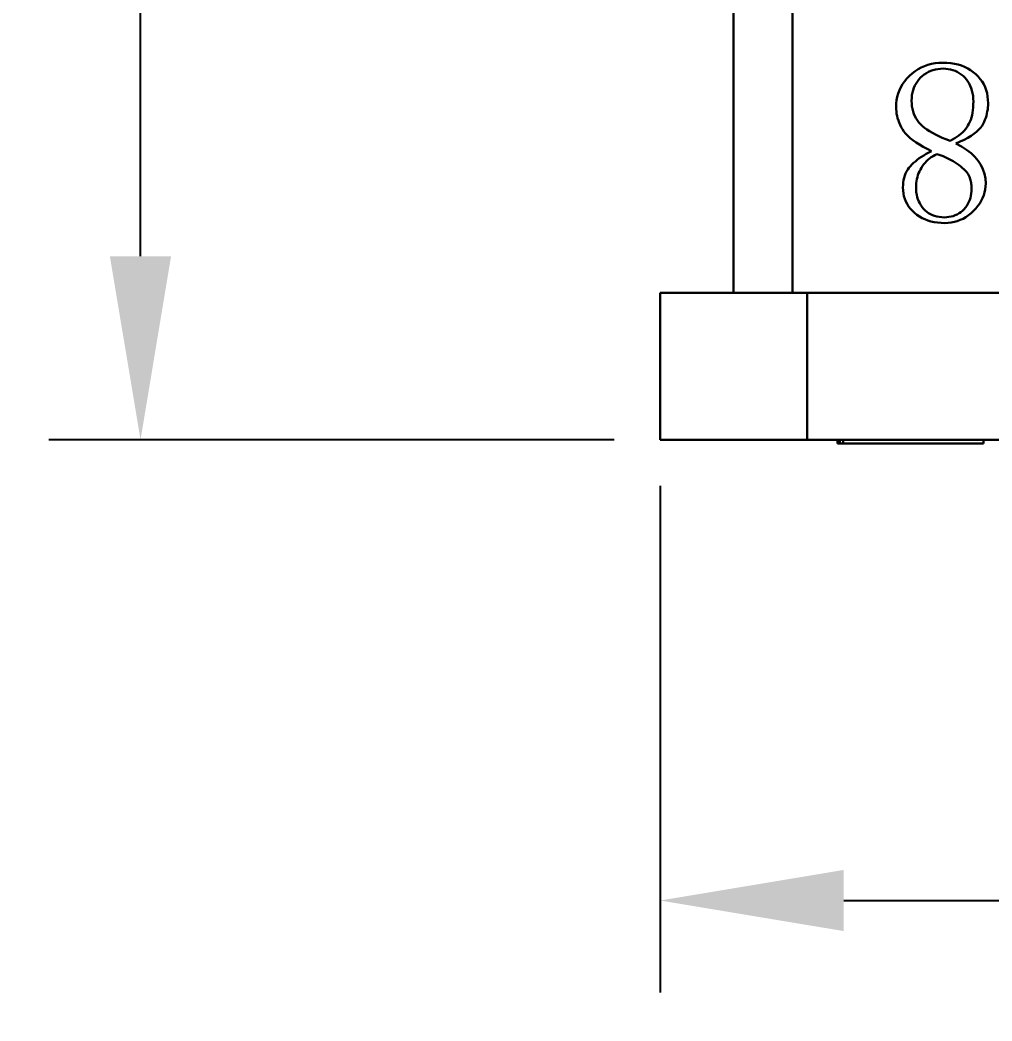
# Model space of a CAD drawing. Header units: millimetres. Extents: x -105 to 105, y -148 to 148.
# Drawn here: x -20.74 to -7.5, y 75.39 to 89.02 of the extents above; entities that cross this region are included whole.
import ezdxf

# ---------------------------------------------------------------- set-up
doc = ezdxf.new("R2010")
doc.units = ezdxf.units.MM
doc.header["$PDSIZE"] = -5
doc.linetypes.add('点画线', pattern=[18, 12, -2, 2, -2])
doc.layers.get('0').update_dxf_attribs({"lineweight": 18})
doc.styles.get("Standard").update_dxf_attribs({"font": 'txt.shx'})
doc.dimstyles.get("Standard").update_dxf_attribs({"dimtxt": 0.18, "dimasz": 0.18, "dimexe": 0.18, "dimexo": 0.0625, "dimgap": 0.09, "dimtad": 0, "dimtih": 1, "dimtoh": 1, "dimdec": 4, "dimzin": 0, "dimdsep": 46, "dimtxsty": 'Standard', "dimcen": 0.09, "dimdle": 0.36, "dimadec": 0, "dimazin": 0, "dimtfac": 1, "dimtdec": 4, "dimtofl": 0, "dimtmove": 0, "dimatfit": 3, "dimfxl": 1, "dimtolj": 1, "dimarcsym": 0})

# ---------------------------------------------------------------- blocks, each defined once
blk = doc.blocks.new('*D10')
at = {"color": 0, "lineweight": -2, "transparency": 16777216}
for p, q in [((-12.023, 82.681), (-12.023, 75.782)), ((6.977, 82.681), (6.977, 75.782)), ((-9.523, 77.032), (-4.815, 77.032)), ((4.477, 77.032), (-0.231, 77.032))]:
    blk.add_line(p, q, dxfattribs=at)
at = {"color": 0, "linetype": '点画线', "transparency": 16777216}
for points in [[(-9.523, 77.449), (-9.523, 76.616), (-12.023, 77.032)], [(4.477, 77.449), (4.477, 76.616), (6.977, 77.032)]]:
    blk.add_solid(points, dxfattribs=at)
at = {"layer": 'Defpoints', "color": 0, "linetype": '点画线', "transparency": 16777216}
for p in [(-12.023, 83.306), (6.977, 83.306), (6.977, 77.032)]:
    blk.add_point(p, dxfattribs=at)
at = {"color": 0, "linetype": '点画线', "transparency": 16777216, "insert": (-2.523, 77.032), "char_height": 2.5, "attachment_point": 5}
blk.add_mtext('\\A1;19', dxfattribs=at)
blk = doc.blocks.new('*D11')
at = {"color": 0, "lineweight": -2, "transparency": 16777216}
for p, q in [((-12.648, 113.132), (-20.349, 113.132)), ((-19.099, 110.632), (-19.099, 100.927)), ((-19.099, 85.806), (-19.099, 95.51)), ((-12.648, 83.306), (-20.349, 83.306))]:
    blk.add_line(p, q, dxfattribs=at)
at = {"color": 0, "linetype": '点画线', "transparency": 16777216}
for points in [[(-19.516, 110.632), (-18.683, 110.632), (-19.099, 113.132)], [(-19.516, 85.806), (-18.683, 85.806), (-19.099, 83.306)]]:
    blk.add_solid(points, dxfattribs=at)
at = {"layer": 'Defpoints', "color": 0, "linetype": '点画线', "transparency": 16777216}
for p in [(-19.099, 113.132), (-12.023, 113.132), (-12.023, 83.306)]:
    blk.add_point(p, dxfattribs=at)
at = {"color": 0, "linetype": '点画线', "transparency": 16777216, "insert": (-19.099, 98.219), "char_height": 2.5, "attachment_point": 5, "rotation": 90}
blk.add_mtext('\\A1;27', dxfattribs=at)

msp = doc.modelspace()

# ---------------------------------------------------------------- linework, layer by layer
at = {"color": 7, "lineweight": 30, "ltscale": 0.1925}
for p, q in [((-11.023, 85.306), (-11.023, 93.006)), ((-10.223, 85.306), (-10.223, 93.006))]:
    msp.add_line(p, q, dxfattribs=at)
at = {"color": 7, "lineweight": 30, "ltscale": 0.001225}
msp.add_line((-8.551, 88.327), (-8.51, 88.353), dxfattribs=at)
at = {"color": 7, "lineweight": 30, "ltscale": 0.001217}
msp.add_line((-8.51, 88.353), (-8.468, 88.377), dxfattribs=at)
at = {"color": 7, "lineweight": 30, "ltscale": 0.001218}
msp.add_line((-8.468, 88.377), (-8.423, 88.397), dxfattribs=at)
at = {"color": 7, "lineweight": 30, "ltscale": 0.001226}
msp.add_line((-8.423, 88.397), (-8.377, 88.413), dxfattribs=at)
at = {"color": 7, "lineweight": 30, "ltscale": 0.001242}
for p, q in [((-8.377, 88.413), (-8.329, 88.425)), ((-8.591, 88.296), (-8.551, 88.327))]:
    msp.add_line(p, q, dxfattribs=at)
at = {"color": 7, "lineweight": 30, "ltscale": 0.000829393}
msp.add_line((-8.308, 88.341), (-8.339, 88.33), dxfattribs=at)
at = {"color": 7, "lineweight": 30, "ltscale": 0.001266}
for p, q in [((-8.329, 88.425), (-8.279, 88.434)), ((-8.628, 88.262), (-8.591, 88.296))]:
    msp.add_line(p, q, dxfattribs=at)
at = {"color": 7, "lineweight": 30, "ltscale": 0.000841211}
msp.add_line((-8.275, 88.35), (-8.308, 88.341), dxfattribs=at)
at = {"color": 7, "lineweight": 30, "ltscale": 0.001298}
msp.add_line((-8.279, 88.434), (-8.227, 88.44), dxfattribs=at)
at = {"color": 7, "lineweight": 30, "ltscale": 0.000857906}
msp.add_line((-8.242, 88.356), (-8.275, 88.35), dxfattribs=at)
at = {"color": 7, "lineweight": 30, "ltscale": 0.000880267}
msp.add_line((-8.207, 88.36), (-8.242, 88.356), dxfattribs=at)
at = {"color": 7, "lineweight": 30, "ltscale": 0.001336}
msp.add_line((-8.227, 88.44), (-8.174, 88.441), dxfattribs=at)
at = {"color": 7, "lineweight": 30, "ltscale": 0.000906701}
msp.add_line((-8.17, 88.361), (-8.207, 88.36), dxfattribs=at)
at = {"color": 7, "lineweight": 30, "ltscale": 0.00138}
msp.add_line((-8.174, 88.441), (-8.119, 88.44), dxfattribs=at)
at = {"color": 7, "lineweight": 30, "ltscale": 0.000874105}
msp.add_line((-8.135, 88.36), (-8.17, 88.361), dxfattribs=at)
at = {"color": 7, "lineweight": 30, "ltscale": 0.000847836}
msp.add_line((-8.102, 88.356), (-8.135, 88.36), dxfattribs=at)
at = {"color": 7, "lineweight": 30, "ltscale": 0.001328}
msp.add_line((-8.119, 88.44), (-8.066, 88.435), dxfattribs=at)
at = {"color": 7, "lineweight": 30, "ltscale": 0.000827144}
msp.add_line((-8.069, 88.35), (-8.102, 88.356), dxfattribs=at)
at = {"color": 7, "lineweight": 30, "ltscale": 0.000811553}
msp.add_line((-8.038, 88.341), (-8.069, 88.35), dxfattribs=at)
at = {"color": 7, "lineweight": 30, "ltscale": 0.001281}
msp.add_line((-8.066, 88.435), (-8.015, 88.427), dxfattribs=at)
at = {"color": 7, "lineweight": 30, "ltscale": 0.000801385}
msp.add_line((-8.008, 88.33), (-8.038, 88.341), dxfattribs=at)
at = {"color": 7, "lineweight": 30, "ltscale": 0.001239}
msp.add_line((-8.015, 88.427), (-7.967, 88.416), dxfattribs=at)
at = {"color": 7, "lineweight": 30, "ltscale": 0.001204}
msp.add_line((-7.967, 88.416), (-7.921, 88.402), dxfattribs=at)
at = {"color": 7, "lineweight": 30, "ltscale": 0.001175}
msp.add_line((-7.921, 88.402), (-7.877, 88.385), dxfattribs=at)
at = {"color": 7, "lineweight": 30, "ltscale": 0.001155}
msp.add_line((-7.877, 88.385), (-7.835, 88.365), dxfattribs=at)
at = {"color": 7, "lineweight": 30, "ltscale": 0.001142}
msp.add_line((-7.835, 88.365), (-7.796, 88.342), dxfattribs=at)
at = {"color": 7, "lineweight": 30, "ltscale": 0.001137}
msp.add_line((-7.796, 88.342), (-7.759, 88.315), dxfattribs=at)
at = {"color": 7, "lineweight": 30, "ltscale": 0.001224}
msp.add_line((-8.694, 88.188), (-8.663, 88.225), dxfattribs=at)
at = {"color": 7, "lineweight": 30, "ltscale": 0.00126}
msp.add_line((-8.663, 88.225), (-8.628, 88.262), dxfattribs=at)
at = {"color": 7, "lineweight": 30, "ltscale": 0.00084274}
msp.add_line((-8.5, 88.213), (-8.521, 88.187), dxfattribs=at)
at = {"color": 7, "lineweight": 30, "ltscale": 0.000856419}
msp.add_line((-8.477, 88.239), (-8.5, 88.213), dxfattribs=at)
at = {"color": 7, "lineweight": 30, "ltscale": 0.000855159}
msp.add_line((-8.452, 88.262), (-8.477, 88.239), dxfattribs=at)
at = {"color": 7, "lineweight": 30, "ltscale": 0.00083896}
msp.add_line((-8.426, 88.283), (-8.452, 88.262), dxfattribs=at)
at = {"color": 7, "lineweight": 30, "ltscale": 0.000827838}
msp.add_line((-8.398, 88.301), (-8.426, 88.283), dxfattribs=at)
at = {"color": 7, "lineweight": 30, "ltscale": 0.000822975}
msp.add_line((-8.369, 88.317), (-8.398, 88.301), dxfattribs=at)
at = {"color": 7, "lineweight": 30, "ltscale": 0.000823028}
msp.add_line((-8.339, 88.33), (-8.369, 88.317), dxfattribs=at)
at = {"color": 7, "lineweight": 30, "ltscale": 0.00079683}
msp.add_line((-7.979, 88.317), (-8.008, 88.33), dxfattribs=at)
at = {"color": 7, "lineweight": 30, "ltscale": 0.000798381}
msp.add_line((-7.951, 88.301), (-7.979, 88.317), dxfattribs=at)
at = {"color": 7, "lineweight": 30, "ltscale": 0.000805431}
msp.add_line((-7.925, 88.283), (-7.951, 88.301), dxfattribs=at)
at = {"color": 7, "lineweight": 30, "ltscale": 0.000818465}
msp.add_line((-7.899, 88.262), (-7.925, 88.283), dxfattribs=at)
at = {"color": 7, "lineweight": 30, "ltscale": 0.000836453}
msp.add_line((-7.875, 88.239), (-7.899, 88.262), dxfattribs=at)
at = {"color": 7, "lineweight": 30, "ltscale": 0.000842869}
msp.add_line((-7.853, 88.213), (-7.875, 88.239), dxfattribs=at)
at = {"color": 7, "lineweight": 30, "ltscale": 0.000837913}
msp.add_line((-7.833, 88.186), (-7.853, 88.213), dxfattribs=at)
at = {"color": 7, "lineweight": 30, "ltscale": 0.00114}
msp.add_line((-7.759, 88.315), (-7.725, 88.285), dxfattribs=at)
at = {"color": 7, "lineweight": 30, "ltscale": 0.001129}
for p, q in [((-7.725, 88.285), (-7.693, 88.253)), ((-8.291, 86.271), (-8.335, 86.281))]:
    msp.add_line(p, q, dxfattribs=at)
at = {"color": 7, "lineweight": 30, "ltscale": 0.001102}
msp.add_line((-7.693, 88.253), (-7.664, 88.22), dxfattribs=at)
at = {"color": 7, "lineweight": 30, "ltscale": 0.001083}
msp.add_line((-7.664, 88.22), (-7.639, 88.185), dxfattribs=at)
at = {"color": 7, "lineweight": 30, "ltscale": 0.001152}
msp.add_line((-8.781, 88.023), (-8.765, 88.066), dxfattribs=at)
at = {"color": 7, "lineweight": 30, "ltscale": 0.001158}
msp.add_line((-8.765, 88.066), (-8.745, 88.108), dxfattribs=at)
at = {"color": 7, "lineweight": 30, "ltscale": 0.001173}
msp.add_line((-8.745, 88.108), (-8.721, 88.149), dxfattribs=at)
at = {"color": 7, "lineweight": 30, "ltscale": 0.001194}
msp.add_line((-8.721, 88.149), (-8.694, 88.188), dxfattribs=at)
at = {"color": 7, "lineweight": 30, "ltscale": 0.000862071}
msp.add_line((-8.58, 88.067), (-8.588, 88.034), dxfattribs=at)
at = {"color": 7, "lineweight": 30, "ltscale": 0.00084675}
msp.add_line((-8.569, 88.099), (-8.58, 88.067), dxfattribs=at)
at = {"color": 7, "lineweight": 30, "ltscale": 0.000836977}
msp.add_line((-8.555, 88.13), (-8.569, 88.099), dxfattribs=at)
at = {"color": 7, "lineweight": 30, "ltscale": 0.000832996}
msp.add_line((-8.539, 88.159), (-8.555, 88.13), dxfattribs=at)
at = {"color": 7, "lineweight": 30, "ltscale": 0.000835206}
msp.add_line((-8.521, 88.187), (-8.539, 88.159), dxfattribs=at)
at = {"color": 7, "lineweight": 30, "ltscale": 0.00083912}
msp.add_line((-7.816, 88.158), (-7.833, 88.186), dxfattribs=at)
at = {"color": 7, "lineweight": 30, "ltscale": 0.000846259}
msp.add_line((-7.8, 88.128), (-7.816, 88.158), dxfattribs=at)
at = {"color": 7, "lineweight": 30, "ltscale": 0.000859333}
msp.add_line((-7.787, 88.096), (-7.8, 88.128), dxfattribs=at)
at = {"color": 7, "lineweight": 30, "ltscale": 0.000878315}
msp.add_line((-7.777, 88.062), (-7.787, 88.096), dxfattribs=at)
at = {"color": 7, "lineweight": 30, "ltscale": 0.000902407}
msp.add_line((-7.769, 88.027), (-7.777, 88.062), dxfattribs=at)
at = {"color": 7, "lineweight": 30, "ltscale": 0.001072}
msp.add_line((-7.639, 88.185), (-7.617, 88.148), dxfattribs=at)
at = {"color": 7, "lineweight": 30, "ltscale": 0.001069}
msp.add_line((-7.617, 88.148), (-7.599, 88.109), dxfattribs=at)
at = {"color": 7, "lineweight": 30, "ltscale": 0.001074}
for p, q in [((-7.599, 88.109), (-7.584, 88.069)), ((-7.672, 86.526), (-7.697, 86.491)), ((-7.861, 86.34), (-7.898, 86.318))]:
    msp.add_line(p, q, dxfattribs=at)
at = {"color": 7, "lineweight": 30, "ltscale": 0.001087}
msp.add_line((-7.584, 88.069), (-7.572, 88.027), dxfattribs=at)
at = {"color": 7, "lineweight": 30, "ltscale": 0.001183}
msp.add_line((-8.809, 87.886), (-8.803, 87.933), dxfattribs=at)
at = {"color": 7, "lineweight": 30, "ltscale": 0.001164}
msp.add_line((-8.803, 87.933), (-8.794, 87.979), dxfattribs=at)
at = {"color": 7, "lineweight": 30, "ltscale": 0.001154}
msp.add_line((-8.794, 87.979), (-8.781, 88.023), dxfattribs=at)
at = {"color": 7, "lineweight": 30, "ltscale": 0.00093853}
msp.add_line((-8.598, 87.963), (-8.599, 87.925), dxfattribs=at)
at = {"color": 7, "lineweight": 30, "ltscale": 0.00098619}
msp.add_line((-8.599, 87.925), (-8.598, 87.886), dxfattribs=at)
at = {"color": 7, "lineweight": 30, "ltscale": 0.000908536}
msp.add_line((-8.595, 87.999), (-8.598, 87.963), dxfattribs=at)
at = {"color": 7, "lineweight": 30, "ltscale": 0.00088288}
msp.add_line((-8.588, 88.034), (-8.595, 87.999), dxfattribs=at)
at = {"color": 7, "lineweight": 30, "ltscale": 0.000931157}
msp.add_line((-7.763, 87.99), (-7.769, 88.027), dxfattribs=at)
at = {"color": 7, "lineweight": 30, "ltscale": 0.000964937}
msp.add_line((-7.759, 87.952), (-7.763, 87.99), dxfattribs=at)
at = {"color": 7, "lineweight": 30, "ltscale": 0.001002}
for p, q in [((-7.758, 87.912), (-7.759, 87.952)), ((-7.759, 87.872), (-7.758, 87.912))]:
    msp.add_line(p, q, dxfattribs=at)
at = {"color": 7, "lineweight": 30, "ltscale": 0.001107}
msp.add_line((-7.572, 88.027), (-7.564, 87.984), dxfattribs=at)
at = {"color": 7, "lineweight": 30, "ltscale": 0.001135}
msp.add_line((-7.564, 87.984), (-7.559, 87.938), dxfattribs=at)
at = {"color": 7, "lineweight": 30, "ltscale": 0.00117}
msp.add_line((-7.559, 87.938), (-7.557, 87.892), dxfattribs=at)
at = {"color": 7, "lineweight": 30, "ltscale": 0.001208}
msp.add_line((-8.811, 87.838), (-8.809, 87.886), dxfattribs=at)
at = {"color": 7, "lineweight": 30, "ltscale": 0.00075467}
msp.add_line((-8.81, 87.808), (-8.811, 87.838), dxfattribs=at)
at = {"color": 7, "lineweight": 30, "ltscale": 0.000756998}
msp.add_line((-8.807, 87.778), (-8.81, 87.808), dxfattribs=at)
at = {"color": 7, "lineweight": 30, "ltscale": 0.000949724}
msp.add_line((-8.598, 87.886), (-8.595, 87.848), dxfattribs=at)
at = {"color": 7, "lineweight": 30, "ltscale": 0.000917842}
msp.add_line((-8.595, 87.848), (-8.588, 87.812), dxfattribs=at)
at = {"color": 7, "lineweight": 30, "ltscale": 0.000891109}
msp.add_line((-8.588, 87.812), (-8.58, 87.777), dxfattribs=at)
at = {"color": 7, "lineweight": 30, "ltscale": 0.000888341}
msp.add_line((-7.77, 87.761), (-7.765, 87.796), dxfattribs=at)
at = {"color": 7, "lineweight": 30, "ltscale": 0.000924307}
msp.add_line((-7.765, 87.796), (-7.761, 87.833), dxfattribs=at)
at = {"color": 7, "lineweight": 30, "ltscale": 0.000962322}
msp.add_line((-7.761, 87.833), (-7.759, 87.872), dxfattribs=at)
at = {"color": 7, "lineweight": 30, "ltscale": 0.000721642}
msp.add_line((-7.563, 87.806), (-7.568, 87.777), dxfattribs=at)
at = {"color": 7, "lineweight": 30, "ltscale": 0.000719405}
msp.add_line((-7.56, 87.834), (-7.563, 87.806), dxfattribs=at)
at = {"color": 7, "lineweight": 30, "ltscale": 0.000718725}
msp.add_line((-7.558, 87.863), (-7.56, 87.834), dxfattribs=at)
at = {"color": 7, "lineweight": 30, "ltscale": 0.000719643}
msp.add_line((-7.557, 87.892), (-7.558, 87.863), dxfattribs=at)
at = {"color": 7, "lineweight": 30, "ltscale": 0.000761962}
msp.add_line((-8.803, 87.747), (-8.807, 87.778), dxfattribs=at)
at = {"color": 7, "lineweight": 30, "ltscale": 0.000769634}
msp.add_line((-8.797, 87.717), (-8.803, 87.747), dxfattribs=at)
at = {"color": 7, "lineweight": 30, "ltscale": 0.000779286}
msp.add_line((-8.789, 87.687), (-8.797, 87.717), dxfattribs=at)
at = {"color": 7, "lineweight": 30, "ltscale": 0.000791482}
msp.add_line((-8.779, 87.657), (-8.789, 87.687), dxfattribs=at)
at = {"color": 7, "lineweight": 30, "ltscale": 0.000805533}
msp.add_line((-8.768, 87.627), (-8.779, 87.657), dxfattribs=at)
at = {"color": 7, "lineweight": 30, "ltscale": 0.000869149}
msp.add_line((-8.58, 87.777), (-8.569, 87.744), dxfattribs=at)
at = {"color": 7, "lineweight": 30, "ltscale": 0.000853774}
msp.add_line((-8.569, 87.744), (-8.555, 87.713), dxfattribs=at)
at = {"color": 7, "lineweight": 30, "ltscale": 0.000843576}
msp.add_line((-8.555, 87.713), (-8.539, 87.683), dxfattribs=at)
at = {"color": 7, "lineweight": 30, "ltscale": 0.000840262}
msp.add_line((-8.539, 87.683), (-8.521, 87.655), dxfattribs=at)
at = {"color": 7, "lineweight": 30, "ltscale": 0.000843125}
msp.add_line((-8.521, 87.655), (-8.5, 87.628), dxfattribs=at)
at = {"color": 7, "lineweight": 30, "ltscale": 0.000766221}
msp.add_line((-7.805, 87.637), (-7.794, 87.666), dxfattribs=at)
at = {"color": 7, "lineweight": 30, "ltscale": 0.000792573}
msp.add_line((-7.794, 87.666), (-7.785, 87.696), dxfattribs=at)
at = {"color": 7, "lineweight": 30, "ltscale": 0.000822141}
msp.add_line((-7.785, 87.696), (-7.776, 87.728), dxfattribs=at)
at = {"color": 7, "lineweight": 30, "ltscale": 0.00085361}
msp.add_line((-7.776, 87.728), (-7.77, 87.761), dxfattribs=at)
at = {"color": 7, "lineweight": 30, "ltscale": 0.000755069}
msp.add_line((-7.6, 87.664), (-7.611, 87.636), dxfattribs=at)
at = {"color": 7, "lineweight": 30, "ltscale": 0.000745564}
msp.add_line((-7.59, 87.692), (-7.6, 87.664), dxfattribs=at)
at = {"color": 7, "lineweight": 30, "ltscale": 0.000737532}
msp.add_line((-7.581, 87.72), (-7.59, 87.692), dxfattribs=at)
at = {"color": 7, "lineweight": 30, "ltscale": 0.000730297}
msp.add_line((-7.574, 87.749), (-7.581, 87.72), dxfattribs=at)
at = {"color": 7, "lineweight": 30, "ltscale": 0.00072517}
msp.add_line((-7.568, 87.777), (-7.574, 87.749), dxfattribs=at)
at = {"color": 7, "lineweight": 30, "ltscale": 0.00082205}
msp.add_line((-8.755, 87.597), (-8.768, 87.627), dxfattribs=at)
at = {"color": 7, "lineweight": 30, "ltscale": 0.00084039}
msp.add_line((-8.74, 87.566), (-8.755, 87.597), dxfattribs=at)
at = {"color": 7, "lineweight": 30, "ltscale": 0.000860276}
msp.add_line((-8.723, 87.536), (-8.74, 87.566), dxfattribs=at)
at = {"color": 7, "lineweight": 30, "ltscale": 0.000899249}
msp.add_line((-8.704, 87.506), (-8.723, 87.536), dxfattribs=at)
at = {"color": 7, "lineweight": 30, "ltscale": 0.000852364}
msp.add_line((-8.5, 87.628), (-8.477, 87.603), dxfattribs=at)
at = {"color": 7, "lineweight": 30, "ltscale": 0.000884687}
msp.add_line((-8.477, 87.603), (-8.451, 87.579), dxfattribs=at)
at = {"color": 7, "lineweight": 30, "ltscale": 0.000938098}
msp.add_line((-8.451, 87.579), (-8.422, 87.556), dxfattribs=at)
at = {"color": 7, "lineweight": 30, "ltscale": 0.000995114}
msp.add_line((-8.422, 87.556), (-8.39, 87.532), dxfattribs=at)
at = {"color": 7, "lineweight": 30, "ltscale": 0.001055}
msp.add_line((-8.39, 87.532), (-8.354, 87.509), dxfattribs=at)
at = {"color": 7, "lineweight": 30, "ltscale": 0.000765936}
msp.add_line((-7.906, 87.493), (-7.885, 87.515), dxfattribs=at)
at = {"color": 7, "lineweight": 30, "ltscale": 0.000746819}
msp.add_line((-7.885, 87.515), (-7.865, 87.537), dxfattribs=at)
at = {"color": 7, "lineweight": 30, "ltscale": 0.000731478}
msp.add_line((-7.865, 87.537), (-7.848, 87.561), dxfattribs=at)
at = {"color": 7, "lineweight": 30, "ltscale": 0.000718899}
msp.add_line((-7.848, 87.561), (-7.832, 87.585), dxfattribs=at)
at = {"color": 7, "lineweight": 30, "ltscale": 0.000722877}
msp.add_line((-7.832, 87.585), (-7.818, 87.61), dxfattribs=at)
at = {"color": 7, "lineweight": 30, "ltscale": 0.000742651}
msp.add_line((-7.818, 87.61), (-7.805, 87.637), dxfattribs=at)
at = {"color": 7, "lineweight": 30, "ltscale": 0.00101}
msp.add_line((-7.686, 87.526), (-7.716, 87.499), dxfattribs=at)
at = {"color": 7, "lineweight": 30, "ltscale": 0.000929606}
msp.add_line((-7.66, 87.553), (-7.686, 87.526), dxfattribs=at)
at = {"color": 7, "lineweight": 30, "ltscale": 0.000857659}
msp.add_line((-7.64, 87.581), (-7.66, 87.553), dxfattribs=at)
at = {"color": 7, "lineweight": 30, "ltscale": 0.000797101}
msp.add_line((-7.624, 87.608), (-7.64, 87.581), dxfattribs=at)
at = {"color": 7, "lineweight": 30, "ltscale": 0.000766285}
msp.add_line((-7.611, 87.636), (-7.624, 87.608), dxfattribs=at)
at = {"color": 7, "lineweight": 30, "ltscale": 0.00096289}
msp.add_line((-8.68, 87.476), (-8.704, 87.506), dxfattribs=at)
at = {"color": 7, "lineweight": 30, "ltscale": 0.001035}
msp.add_line((-8.651, 87.446), (-8.68, 87.476), dxfattribs=at)
at = {"color": 7, "lineweight": 30, "ltscale": 0.001113}
msp.add_line((-8.618, 87.416), (-8.651, 87.446), dxfattribs=at)
at = {"color": 7, "lineweight": 30, "ltscale": 0.001195}
msp.add_line((-8.581, 87.386), (-8.618, 87.416), dxfattribs=at)
at = {"color": 7, "lineweight": 30, "ltscale": 0.001283}
msp.add_line((-8.539, 87.356), (-8.581, 87.386), dxfattribs=at)
at = {"color": 7, "lineweight": 30, "ltscale": 0.001116}
msp.add_line((-8.354, 87.509), (-8.316, 87.487), dxfattribs=at)
at = {"color": 7, "lineweight": 30, "ltscale": 0.00118}
msp.add_line((-8.316, 87.487), (-8.274, 87.465), dxfattribs=at)
at = {"color": 7, "lineweight": 30, "ltscale": 0.001246}
msp.add_line((-8.274, 87.465), (-8.229, 87.443), dxfattribs=at)
at = {"color": 7, "lineweight": 30, "ltscale": 0.001313}
msp.add_line((-8.229, 87.443), (-8.182, 87.421), dxfattribs=at)
at = {"color": 7, "lineweight": 30, "ltscale": 0.001381}
msp.add_line((-8.182, 87.421), (-8.131, 87.4), dxfattribs=at)
at = {"color": 7, "lineweight": 30, "ltscale": 0.00145}
msp.add_line((-8.131, 87.4), (-8.076, 87.379), dxfattribs=at)
at = {"color": 7, "lineweight": 30, "ltscale": 0.00093436}
msp.add_line((-8.076, 87.379), (-8.043, 87.396), dxfattribs=at)
at = {"color": 7, "lineweight": 30, "ltscale": 0.000901266}
msp.add_line((-8.043, 87.396), (-8.012, 87.414), dxfattribs=at)
at = {"color": 7, "lineweight": 30, "ltscale": 0.00086934}
msp.add_line((-8.012, 87.414), (-7.983, 87.432), dxfattribs=at)
at = {"color": 7, "lineweight": 30, "ltscale": 0.000840007}
msp.add_line((-7.983, 87.432), (-7.955, 87.452), dxfattribs=at)
at = {"color": 7, "lineweight": 30, "ltscale": 0.000812704}
msp.add_line((-7.955, 87.452), (-7.93, 87.472), dxfattribs=at)
at = {"color": 7, "lineweight": 30, "ltscale": 0.001494}
msp.add_line((-7.884, 87.393), (-7.937, 87.367), dxfattribs=at)
at = {"color": 7, "lineweight": 30, "ltscale": 0.000787931}
msp.add_line((-7.93, 87.472), (-7.906, 87.493), dxfattribs=at)
at = {"color": 7, "lineweight": 30, "ltscale": 0.00139}
msp.add_line((-7.834, 87.419), (-7.884, 87.393), dxfattribs=at)
at = {"color": 7, "lineweight": 30, "ltscale": 0.001289}
msp.add_line((-7.79, 87.446), (-7.834, 87.419), dxfattribs=at)
at = {"color": 7, "lineweight": 30, "ltscale": 0.001191}
msp.add_line((-7.75, 87.472), (-7.79, 87.446), dxfattribs=at)
at = {"color": 7, "lineweight": 30, "ltscale": 0.001098}
msp.add_line((-7.716, 87.499), (-7.75, 87.472), dxfattribs=at)
at = {"color": 7, "lineweight": 30, "ltscale": 0.001374}
msp.add_line((-8.493, 87.327), (-8.539, 87.356), dxfattribs=at)
at = {"color": 7, "lineweight": 30, "ltscale": 0.001467}
msp.add_line((-8.442, 87.297), (-8.493, 87.327), dxfattribs=at)
at = {"color": 7, "lineweight": 30, "ltscale": 0.001563}
msp.add_line((-8.387, 87.267), (-8.442, 87.297), dxfattribs=at)
at = {"color": 7, "lineweight": 30, "ltscale": 0.00166}
msp.add_line((-8.328, 87.238), (-8.387, 87.267), dxfattribs=at)
at = {"color": 7, "lineweight": 30, "ltscale": 0.001599}
msp.add_line((-7.937, 87.367), (-7.996, 87.342), dxfattribs=at)
at = {"color": 7, "lineweight": 30, "ltscale": 0.00219}
msp.add_line((-7.996, 87.342), (-7.919, 87.3), dxfattribs=at)
at = {"color": 7, "lineweight": 30, "ltscale": 0.002052}
msp.add_line((-7.919, 87.3), (-7.85, 87.256), dxfattribs=at)
at = {"color": 7, "lineweight": 30, "ltscale": 0.001929}
msp.add_line((-7.85, 87.256), (-7.789, 87.208), dxfattribs=at)
at = {"color": 7, "lineweight": 30, "ltscale": 0.000838943}
msp.add_line((-8.548, 87.098), (-8.522, 87.119), dxfattribs=at)
at = {"color": 7, "lineweight": 30, "ltscale": 0.000868596}
msp.add_line((-8.522, 87.119), (-8.494, 87.14), dxfattribs=at)
at = {"color": 7, "lineweight": 30, "ltscale": 0.000898939}
msp.add_line((-8.494, 87.14), (-8.464, 87.16), dxfattribs=at)
at = {"color": 7, "lineweight": 30, "ltscale": 0.000930971}
msp.add_line((-8.464, 87.16), (-8.433, 87.18), dxfattribs=at)
at = {"color": 7, "lineweight": 30, "ltscale": 0.000963517}
msp.add_line((-8.433, 87.18), (-8.4, 87.2), dxfattribs=at)
at = {"color": 7, "lineweight": 30, "ltscale": 0.000997452}
msp.add_line((-8.4, 87.2), (-8.365, 87.219), dxfattribs=at)
at = {"color": 7, "lineweight": 30, "ltscale": 0.000701829}
msp.add_line((-8.376, 87.119), (-8.396, 87.1), dxfattribs=at)
at = {"color": 7, "lineweight": 30, "ltscale": 0.000706163}
msp.add_line((-8.354, 87.137), (-8.376, 87.119), dxfattribs=at)
at = {"color": 7, "lineweight": 30, "ltscale": 0.001032}
msp.add_line((-8.365, 87.219), (-8.328, 87.238), dxfattribs=at)
at = {"color": 7, "lineweight": 30, "ltscale": 0.0007134}
msp.add_line((-8.331, 87.154), (-8.354, 87.137), dxfattribs=at)
at = {"color": 7, "lineweight": 30, "ltscale": 0.000722861}
msp.add_line((-8.307, 87.17), (-8.331, 87.154), dxfattribs=at)
at = {"color": 7, "lineweight": 30, "ltscale": 0.000735075}
msp.add_line((-8.281, 87.184), (-8.307, 87.17), dxfattribs=at)
at = {"color": 7, "lineweight": 30, "ltscale": 0.000749357}
msp.add_line((-8.254, 87.198), (-8.281, 87.184), dxfattribs=at)
at = {"color": 7, "lineweight": 30, "ltscale": 0.0007347}
msp.add_line((-8.226, 87.189), (-8.254, 87.198), dxfattribs=at)
at = {"color": 7, "lineweight": 30, "ltscale": 0.000740656}
msp.add_line((-8.198, 87.179), (-8.226, 87.189), dxfattribs=at)
at = {"color": 7, "lineweight": 30, "ltscale": 0.000747471}
msp.add_line((-8.17, 87.169), (-8.198, 87.179), dxfattribs=at)
at = {"color": 7, "lineweight": 30, "ltscale": 0.000755179}
msp.add_line((-8.142, 87.157), (-8.17, 87.169), dxfattribs=at)
at = {"color": 7, "lineweight": 30, "ltscale": 0.000763657}
msp.add_line((-8.115, 87.144), (-8.142, 87.157), dxfattribs=at)
at = {"color": 7, "lineweight": 30, "ltscale": 0.000773159}
msp.add_line((-8.087, 87.13), (-8.115, 87.144), dxfattribs=at)
at = {"color": 7, "lineweight": 30, "ltscale": 0.000783644}
msp.add_line((-8.06, 87.115), (-8.087, 87.13), dxfattribs=at)
at = {"color": 7, "lineweight": 30, "ltscale": 0.000794318}
msp.add_line((-8.032, 87.099), (-8.06, 87.115), dxfattribs=at)
at = {"color": 7, "lineweight": 30, "ltscale": 0.001822}
msp.add_line((-7.789, 87.208), (-7.736, 87.158), dxfattribs=at)
at = {"color": 7, "lineweight": 30, "ltscale": 0.001736}
msp.add_line((-7.736, 87.158), (-7.692, 87.105), dxfattribs=at)
at = {"color": 7, "lineweight": 30, "ltscale": 0.000743643}
msp.add_line((-8.667, 86.961), (-8.652, 86.986), dxfattribs=at)
at = {"color": 7, "lineweight": 30, "ltscale": 0.000741659}
msp.add_line((-8.652, 86.986), (-8.635, 87.011), dxfattribs=at)
at = {"color": 7, "lineweight": 30, "ltscale": 0.000744161}
msp.add_line((-8.635, 87.011), (-8.616, 87.033), dxfattribs=at)
at = {"color": 7, "lineweight": 30, "ltscale": 0.000759376}
msp.add_line((-8.616, 87.033), (-8.595, 87.055), dxfattribs=at)
at = {"color": 7, "lineweight": 30, "ltscale": 0.000784105}
msp.add_line((-8.595, 87.055), (-8.572, 87.077), dxfattribs=at)
at = {"color": 7, "lineweight": 30, "ltscale": 0.000810912}
msp.add_line((-8.572, 87.077), (-8.548, 87.098), dxfattribs=at)
at = {"color": 7, "lineweight": 30, "ltscale": 0.000701928}
msp.add_line((-8.479, 86.987), (-8.492, 86.962), dxfattribs=at)
at = {"color": 7, "lineweight": 30, "ltscale": 0.00070983}
msp.add_line((-8.465, 87.012), (-8.479, 86.987), dxfattribs=at)
at = {"color": 7, "lineweight": 30, "ltscale": 0.00071038}
msp.add_line((-8.45, 87.036), (-8.465, 87.012), dxfattribs=at)
at = {"color": 7, "lineweight": 30, "ltscale": 0.000703966}
msp.add_line((-8.433, 87.058), (-8.45, 87.036), dxfattribs=at)
at = {"color": 7, "lineweight": 30, "ltscale": 0.000700861}
msp.add_line((-8.415, 87.08), (-8.433, 87.058), dxfattribs=at)
at = {"color": 7, "lineweight": 30, "ltscale": 0.000699597}
msp.add_line((-8.396, 87.1), (-8.415, 87.08), dxfattribs=at)
at = {"color": 7, "lineweight": 30, "ltscale": 0.00080623}
msp.add_line((-8.005, 87.082), (-8.032, 87.099), dxfattribs=at)
at = {"color": 7, "lineweight": 30, "ltscale": 0.000818794}
msp.add_line((-7.978, 87.064), (-8.005, 87.082), dxfattribs=at)
at = {"color": 7, "lineweight": 30, "ltscale": 0.000801757}
msp.add_line((-7.952, 87.045), (-7.978, 87.064), dxfattribs=at)
at = {"color": 7, "lineweight": 30, "ltscale": 0.000755233}
msp.add_line((-7.928, 87.027), (-7.952, 87.045), dxfattribs=at)
at = {"color": 7, "lineweight": 30, "ltscale": 0.000709852}
msp.add_line((-7.906, 87.008), (-7.928, 87.027), dxfattribs=at)
at = {"color": 7, "lineweight": 30, "ltscale": 0.00066538}
msp.add_line((-7.886, 86.991), (-7.906, 87.008), dxfattribs=at)
at = {"color": 7, "lineweight": 30, "ltscale": 0.000622696}
msp.add_line((-7.868, 86.973), (-7.886, 86.991), dxfattribs=at)
at = {"color": 7, "lineweight": 30, "ltscale": 0.000581039}
msp.add_line((-7.853, 86.956), (-7.868, 86.973), dxfattribs=at)
at = {"color": 7, "lineweight": 30, "ltscale": 0.001673}
msp.add_line((-7.692, 87.105), (-7.655, 87.049), dxfattribs=at)
at = {"color": 7, "lineweight": 30, "ltscale": 0.001636}
msp.add_line((-7.655, 87.049), (-7.627, 86.99), dxfattribs=at)
at = {"color": 7, "lineweight": 30, "ltscale": 0.001627}
msp.add_line((-7.627, 86.99), (-7.607, 86.928), dxfattribs=at)
at = {"color": 7, "lineweight": 30, "ltscale": 0.000826531}
msp.add_line((-8.713, 86.811), (-8.708, 86.844), dxfattribs=at)
at = {"color": 7, "lineweight": 30, "ltscale": 0.000801584}
msp.add_line((-8.708, 86.844), (-8.701, 86.875), dxfattribs=at)
at = {"color": 7, "lineweight": 30, "ltscale": 0.000780294}
msp.add_line((-8.701, 86.875), (-8.692, 86.905), dxfattribs=at)
at = {"color": 7, "lineweight": 30, "ltscale": 0.000763237}
msp.add_line((-8.692, 86.905), (-8.681, 86.934), dxfattribs=at)
at = {"color": 7, "lineweight": 30, "ltscale": 0.000751212}
msp.add_line((-8.681, 86.934), (-8.667, 86.961), dxfattribs=at)
at = {"color": 7, "lineweight": 30, "ltscale": 0.000694558}
msp.add_line((-8.527, 86.857), (-8.532, 86.83), dxfattribs=at)
at = {"color": 7, "lineweight": 30, "ltscale": 0.000691914}
msp.add_line((-8.521, 86.884), (-8.527, 86.857), dxfattribs=at)
at = {"color": 7, "lineweight": 30, "ltscale": 0.000691171}
msp.add_line((-8.513, 86.91), (-8.521, 86.884), dxfattribs=at)
at = {"color": 7, "lineweight": 30, "ltscale": 0.00069283}
msp.add_line((-8.503, 86.936), (-8.513, 86.91), dxfattribs=at)
at = {"color": 7, "lineweight": 30, "ltscale": 0.000696172}
msp.add_line((-8.492, 86.962), (-8.503, 86.936), dxfattribs=at)
at = {"color": 7, "lineweight": 30, "ltscale": 0.000542301}
msp.add_line((-7.839, 86.939), (-7.853, 86.956), dxfattribs=at)
at = {"color": 7, "lineweight": 30, "ltscale": 0.000505577}
msp.add_line((-7.828, 86.922), (-7.839, 86.939), dxfattribs=at)
at = {"color": 7, "lineweight": 30, "ltscale": 0.000471927}
msp.add_line((-7.819, 86.906), (-7.828, 86.922), dxfattribs=at)
at = {"color": 7, "lineweight": 30, "ltscale": 0.000442777}
msp.add_line((-7.812, 86.889), (-7.819, 86.906), dxfattribs=at)
at = {"color": 7, "lineweight": 30, "ltscale": 0.000427965}
msp.add_line((-7.806, 86.873), (-7.812, 86.889), dxfattribs=at)
at = {"color": 7, "lineweight": 30, "ltscale": 0.00042455}
msp.add_line((-7.801, 86.857), (-7.806, 86.873), dxfattribs=at)
at = {"color": 7, "lineweight": 30, "ltscale": 0.000421716}
msp.add_line((-7.796, 86.841), (-7.801, 86.857), dxfattribs=at)
at = {"color": 7, "lineweight": 30, "ltscale": 0.000419781}
msp.add_line((-7.792, 86.824), (-7.796, 86.841), dxfattribs=at)
at = {"color": 7, "lineweight": 30, "ltscale": 0.001647}
msp.add_line((-7.607, 86.928), (-7.594, 86.863), dxfattribs=at)
at = {"color": 7, "lineweight": 30, "ltscale": 0.001694}
msp.add_line((-7.594, 86.863), (-7.59, 86.795), dxfattribs=at)
at = {"color": 7, "lineweight": 30, "ltscale": 0.000887656}
msp.add_line((-8.717, 86.742), (-8.716, 86.777), dxfattribs=at)
at = {"color": 7, "lineweight": 30, "ltscale": 0.001023}
msp.add_line((-8.715, 86.701), (-8.717, 86.742), dxfattribs=at)
at = {"color": 7, "lineweight": 30, "ltscale": 0.000855717}
msp.add_line((-8.716, 86.777), (-8.713, 86.811), dxfattribs=at)
at = {"color": 7, "lineweight": 30, "ltscale": 0.000993331}
msp.add_line((-8.71, 86.661), (-8.715, 86.701), dxfattribs=at)
at = {"color": 7, "lineweight": 30, "ltscale": 0.00071549}
msp.add_line((-8.538, 86.774), (-8.539, 86.745), dxfattribs=at)
at = {"color": 7, "lineweight": 30, "ltscale": 0.000873368}
msp.add_line((-8.539, 86.745), (-8.538, 86.71), dxfattribs=at)
at = {"color": 7, "lineweight": 30, "ltscale": 0.000706567}
msp.add_line((-8.536, 86.802), (-8.538, 86.774), dxfattribs=at)
at = {"color": 7, "lineweight": 30, "ltscale": 0.000845198}
msp.add_line((-8.538, 86.71), (-8.535, 86.677), dxfattribs=at)
at = {"color": 7, "lineweight": 30, "ltscale": 0.000699604}
msp.add_line((-8.532, 86.83), (-8.536, 86.802), dxfattribs=at)
at = {"color": 7, "lineweight": 30, "ltscale": 0.000418164}
msp.add_line((-7.789, 86.808), (-7.792, 86.824), dxfattribs=at)
at = {"color": 7, "lineweight": 30, "ltscale": 0.000416981}
msp.add_line((-7.786, 86.792), (-7.789, 86.808), dxfattribs=at)
at = {"color": 7, "lineweight": 30, "ltscale": 0.000416496}
msp.add_line((-7.784, 86.775), (-7.786, 86.792), dxfattribs=at)
at = {"color": 7, "lineweight": 30, "ltscale": 0.000416564}
msp.add_line((-7.783, 86.758), (-7.784, 86.775), dxfattribs=at)
at = {"color": 7, "lineweight": 30, "ltscale": 0.000417183}
msp.add_line((-7.782, 86.742), (-7.783, 86.758), dxfattribs=at)
at = {"color": 7, "lineweight": 30, "ltscale": 0.000808757}
msp.add_line((-7.783, 86.693), (-7.782, 86.725), dxfattribs=at)
at = {"color": 7, "lineweight": 30, "ltscale": 0.000418351}
msp.add_line((-7.782, 86.725), (-7.782, 86.742), dxfattribs=at)
at = {"color": 7, "lineweight": 30, "ltscale": 0.001006}
for p, q in [((-7.597, 86.714), (-7.605, 86.675)), ((-7.605, 86.675), (-7.617, 86.636))]:
    msp.add_line(p, q, dxfattribs=at)
at = {"color": 7, "lineweight": 30, "ltscale": 0.001014}
msp.add_line((-7.592, 86.754), (-7.597, 86.714), dxfattribs=at)
at = {"color": 7, "lineweight": 30, "ltscale": 0.001029}
msp.add_line((-7.59, 86.795), (-7.592, 86.754), dxfattribs=at)
at = {"color": 7, "lineweight": 30, "ltscale": 0.000971573}
msp.add_line((-8.703, 86.623), (-8.71, 86.661), dxfattribs=at)
at = {"color": 7, "lineweight": 30, "ltscale": 0.000956406}
msp.add_line((-8.692, 86.587), (-8.703, 86.623), dxfattribs=at)
at = {"color": 7, "lineweight": 30, "ltscale": 0.000949609}
msp.add_line((-8.677, 86.552), (-8.692, 86.587), dxfattribs=at)
at = {"color": 7, "lineweight": 30, "ltscale": 0.000820823}
msp.add_line((-8.535, 86.677), (-8.53, 86.644), dxfattribs=at)
at = {"color": 7, "lineweight": 30, "ltscale": 0.000799986}
msp.add_line((-8.53, 86.644), (-8.523, 86.613), dxfattribs=at)
at = {"color": 7, "lineweight": 30, "ltscale": 0.000783359}
msp.add_line((-8.523, 86.613), (-8.514, 86.583), dxfattribs=at)
at = {"color": 7, "lineweight": 30, "ltscale": 0.000771012}
msp.add_line((-8.514, 86.583), (-8.502, 86.554), dxfattribs=at)
at = {"color": 7, "lineweight": 30, "ltscale": 0.000736154}
msp.add_line((-7.819, 86.547), (-7.807, 86.574), dxfattribs=at)
at = {"color": 7, "lineweight": 30, "ltscale": 0.000742185}
msp.add_line((-7.807, 86.574), (-7.798, 86.602), dxfattribs=at)
at = {"color": 7, "lineweight": 30, "ltscale": 0.000752604}
msp.add_line((-7.798, 86.602), (-7.791, 86.631), dxfattribs=at)
at = {"color": 7, "lineweight": 30, "ltscale": 0.000767557}
msp.add_line((-7.791, 86.631), (-7.786, 86.661), dxfattribs=at)
at = {"color": 7, "lineweight": 30, "ltscale": 0.000786065}
msp.add_line((-7.786, 86.661), (-7.783, 86.693), dxfattribs=at)
at = {"color": 7, "lineweight": 30, "ltscale": 0.001047}
msp.add_line((-7.65, 86.562), (-7.672, 86.526), dxfattribs=at)
at = {"color": 7, "lineweight": 30, "ltscale": 0.001026}
msp.add_line((-7.632, 86.598), (-7.65, 86.562), dxfattribs=at)
at = {"color": 7, "lineweight": 30, "ltscale": 0.001012}
msp.add_line((-7.617, 86.636), (-7.632, 86.598), dxfattribs=at)
at = {"color": 7, "lineweight": 30, "ltscale": 0.00094994}
msp.add_line((-8.66, 86.518), (-8.677, 86.552), dxfattribs=at)
at = {"color": 7, "lineweight": 30, "ltscale": 0.000958741}
msp.add_line((-8.64, 86.485), (-8.66, 86.518), dxfattribs=at)
at = {"color": 7, "lineweight": 30, "ltscale": 0.000974685}
msp.add_line((-8.616, 86.454), (-8.64, 86.485), dxfattribs=at)
at = {"color": 7, "lineweight": 30, "ltscale": 0.000997796}
msp.add_line((-8.589, 86.425), (-8.616, 86.454), dxfattribs=at)
at = {"color": 7, "lineweight": 30, "ltscale": 0.001028}
msp.add_line((-8.559, 86.397), (-8.589, 86.425), dxfattribs=at)
at = {"color": 7, "lineweight": 30, "ltscale": 0.000762893}
msp.add_line((-8.502, 86.554), (-8.489, 86.527), dxfattribs=at)
at = {"color": 7, "lineweight": 30, "ltscale": 0.000759593}
msp.add_line((-8.489, 86.527), (-8.474, 86.501), dxfattribs=at)
at = {"color": 7, "lineweight": 30, "ltscale": 0.000760956}
msp.add_line((-8.474, 86.501), (-8.456, 86.476), dxfattribs=at)
at = {"color": 7, "lineweight": 30, "ltscale": 0.000767171}
msp.add_line((-8.456, 86.476), (-8.437, 86.452), dxfattribs=at)
at = {"color": 7, "lineweight": 30, "ltscale": 0.000764013}
msp.add_line((-8.437, 86.452), (-8.416, 86.43), dxfattribs=at)
at = {"color": 7, "lineweight": 30, "ltscale": 0.00075274}
msp.add_line((-8.416, 86.43), (-8.393, 86.41), dxfattribs=at)
at = {"color": 7, "lineweight": 30, "ltscale": 0.00073939}
msp.add_line((-7.929, 86.408), (-7.907, 86.427), dxfattribs=at)
at = {"color": 7, "lineweight": 30, "ltscale": 0.000755407}
msp.add_line((-7.907, 86.427), (-7.885, 86.448), dxfattribs=at)
at = {"color": 7, "lineweight": 30, "ltscale": 0.000757309}
msp.add_line((-7.885, 86.448), (-7.866, 86.471), dxfattribs=at)
at = {"color": 7, "lineweight": 30, "ltscale": 0.000745423}
msp.add_line((-7.866, 86.471), (-7.848, 86.495), dxfattribs=at)
at = {"color": 7, "lineweight": 30, "ltscale": 0.000737791}
msp.add_line((-7.848, 86.495), (-7.832, 86.521), dxfattribs=at)
at = {"color": 7, "lineweight": 30, "ltscale": 0.000734498}
msp.add_line((-7.832, 86.521), (-7.819, 86.547), dxfattribs=at)
at = {"color": 7, "lineweight": 30, "ltscale": 0.001149}
msp.add_line((-7.756, 86.423), (-7.79, 86.392), dxfattribs=at)
at = {"color": 7, "lineweight": 30, "ltscale": 0.001146}
msp.add_line((-7.725, 86.457), (-7.756, 86.423), dxfattribs=at)
at = {"color": 7, "lineweight": 30, "ltscale": 0.001108}
msp.add_line((-7.697, 86.491), (-7.725, 86.457), dxfattribs=at)
at = {"color": 7, "lineweight": 30, "ltscale": 0.001042}
msp.add_line((-8.527, 86.37), (-8.559, 86.397), dxfattribs=at)
at = {"color": 7, "lineweight": 30, "ltscale": 0.00104}
msp.add_line((-8.492, 86.347), (-8.527, 86.37), dxfattribs=at)
at = {"color": 7, "lineweight": 30, "ltscale": 0.001045}
msp.add_line((-8.456, 86.326), (-8.492, 86.347), dxfattribs=at)
at = {"color": 7, "lineweight": 30, "ltscale": 0.001057}
msp.add_line((-8.418, 86.309), (-8.456, 86.326), dxfattribs=at)
at = {"color": 7, "lineweight": 30, "ltscale": 0.001075}
msp.add_line((-8.377, 86.293), (-8.418, 86.309), dxfattribs=at)
at = {"color": 7, "lineweight": 30, "ltscale": 0.0007483}
msp.add_line((-8.393, 86.41), (-8.368, 86.393), dxfattribs=at)
at = {"color": 7, "lineweight": 30, "ltscale": 0.0011}
msp.add_line((-8.335, 86.281), (-8.377, 86.293), dxfattribs=at)
at = {"color": 7, "lineweight": 30, "ltscale": 0.000749917}
msp.add_line((-8.368, 86.393), (-8.342, 86.378), dxfattribs=at)
at = {"color": 7, "lineweight": 30, "ltscale": 0.000758593}
msp.add_line((-8.342, 86.378), (-8.315, 86.365), dxfattribs=at)
at = {"color": 7, "lineweight": 30, "ltscale": 0.000772944}
msp.add_line((-8.315, 86.365), (-8.286, 86.355), dxfattribs=at)
at = {"color": 7, "lineweight": 30, "ltscale": 0.000793379}
msp.add_line((-8.286, 86.355), (-8.255, 86.347), dxfattribs=at)
at = {"color": 7, "lineweight": 30, "ltscale": 0.000819506}
msp.add_line((-8.255, 86.347), (-8.223, 86.341), dxfattribs=at)
at = {"color": 7, "lineweight": 30, "ltscale": 0.00085033}
msp.add_line((-8.223, 86.341), (-8.189, 86.337), dxfattribs=at)
at = {"color": 7, "lineweight": 30, "ltscale": 0.00088586}
msp.add_line((-8.189, 86.337), (-8.154, 86.336), dxfattribs=at)
at = {"color": 7, "lineweight": 30, "ltscale": 0.000806914}
msp.add_line((-8.154, 86.336), (-8.121, 86.337), dxfattribs=at)
at = {"color": 7, "lineweight": 30, "ltscale": 0.000780476}
msp.add_line((-8.121, 86.337), (-8.09, 86.341), dxfattribs=at)
at = {"color": 7, "lineweight": 30, "ltscale": 0.000758871}
msp.add_line((-8.09, 86.341), (-8.06, 86.346), dxfattribs=at)
at = {"color": 7, "lineweight": 30, "ltscale": 0.000742297}
msp.add_line((-8.06, 86.346), (-8.032, 86.354), dxfattribs=at)
at = {"color": 7, "lineweight": 30, "ltscale": 0.000730537}
msp.add_line((-8.032, 86.354), (-8.004, 86.364), dxfattribs=at)
at = {"color": 7, "lineweight": 30, "ltscale": 0.0007243}
msp.add_line((-8.004, 86.364), (-7.978, 86.377), dxfattribs=at)
at = {"color": 7, "lineweight": 30, "ltscale": 0.000724006}
msp.add_line((-7.978, 86.377), (-7.953, 86.391), dxfattribs=at)
at = {"color": 7, "lineweight": 30, "ltscale": 0.001058}
msp.add_line((-7.937, 86.3), (-7.977, 86.285), dxfattribs=at)
at = {"color": 7, "lineweight": 30, "ltscale": 0.000729038}
msp.add_line((-7.953, 86.391), (-7.929, 86.408), dxfattribs=at)
at = {"color": 7, "lineweight": 30, "ltscale": 0.001063}
msp.add_line((-7.898, 86.318), (-7.937, 86.3), dxfattribs=at)
at = {"color": 7, "lineweight": 30, "ltscale": 0.001093}
msp.add_line((-7.825, 86.364), (-7.861, 86.34), dxfattribs=at)
at = {"color": 7, "lineweight": 30, "ltscale": 0.001118}
msp.add_line((-7.79, 86.392), (-7.825, 86.364), dxfattribs=at)
at = {"color": 7, "lineweight": 30, "ltscale": 0.001165}
msp.add_line((-8.245, 86.265), (-8.291, 86.271), dxfattribs=at)
at = {"color": 7, "lineweight": 30, "ltscale": 0.001205}
msp.add_line((-8.197, 86.26), (-8.245, 86.265), dxfattribs=at)
at = {"color": 7, "lineweight": 30, "ltscale": 0.00125}
for p, q in [((-8.147, 86.259), (-8.197, 86.26)), ((-9.607, 83.306), (-9.607, 83.256)), ((-9.576, 83.306), (-9.576, 83.256)), ((-9.531, 83.306), (-9.531, 83.256)), ((-7.618, 83.306), (-7.618, 83.256))]:
    msp.add_line(p, q, dxfattribs=at)
at = {"color": 7, "lineweight": 30, "ltscale": 0.001109}
msp.add_line((-8.103, 86.261), (-8.147, 86.259), dxfattribs=at)
at = {"color": 7, "lineweight": 30, "ltscale": 0.001086}
msp.add_line((-8.059, 86.266), (-8.103, 86.261), dxfattribs=at)
at = {"color": 7, "lineweight": 30, "ltscale": 0.00107}
msp.add_line((-8.017, 86.274), (-8.059, 86.266), dxfattribs=at)
at = {"color": 7, "lineweight": 30, "ltscale": 0.00106}
msp.add_line((-7.977, 86.285), (-8.017, 86.274), dxfattribs=at)
at = {"color": 7, "lineweight": 30, "ltscale": 0.05}
for p, q in [((-12.023, 83.306), (-12.023, 85.306)), ((-10.023, 85.306), (-12.023, 85.306)), ((-10.023, 83.306), (-10.023, 85.306)), ((-10.023, 83.306), (-12.023, 83.306))]:
    msp.add_line(p, q, dxfattribs=at)
at = {"color": 7, "lineweight": 30, "ltscale": 0.375}
for p, q in [((4.977, 85.306), (-10.023, 85.306)), ((4.977, 83.306), (-10.023, 83.306))]:
    msp.add_line(p, q, dxfattribs=at)
at = {"color": 7, "lineweight": 30, "ltscale": 0.000772285}
msp.add_line((-9.607, 83.256), (-9.576, 83.256), dxfattribs=at)
at = {"color": 7, "lineweight": 30, "ltscale": 0.001145}
msp.add_line((-9.576, 83.256), (-9.531, 83.256), dxfattribs=at)
at = {"color": 7, "lineweight": 30, "ltscale": 0.001697}
msp.add_line((-9.531, 83.256), (-9.463, 83.256), dxfattribs=at)
at = {"color": 7, "lineweight": 30, "ltscale": 0.00225}
msp.add_line((-9.463, 83.256), (-9.373, 83.256), dxfattribs=at)
at = {"color": 7, "lineweight": 30, "ltscale": 0.002802}
msp.add_line((-9.373, 83.256), (-9.261, 83.256), dxfattribs=at)
at = {"color": 7, "lineweight": 30, "ltscale": 0.003354}
msp.add_line((-9.261, 83.256), (-9.126, 83.256), dxfattribs=at)
at = {"color": 7, "lineweight": 30, "ltscale": 0.003906}
msp.add_line((-9.126, 83.256), (-8.97, 83.256), dxfattribs=at)
at = {"color": 7, "lineweight": 30, "ltscale": 0.004458}
msp.add_line((-8.97, 83.256), (-8.792, 83.256), dxfattribs=at)
at = {"color": 7, "lineweight": 30, "ltscale": 0.00501}
msp.add_line((-8.792, 83.256), (-8.591, 83.256), dxfattribs=at)
at = {"color": 7, "lineweight": 30, "ltscale": 0.005563}
msp.add_line((-8.591, 83.256), (-8.369, 83.256), dxfattribs=at)
at = {"color": 7, "lineweight": 30, "ltscale": 0.006115}
msp.add_line((-8.369, 83.256), (-8.124, 83.256), dxfattribs=at)
at = {"color": 7, "lineweight": 30, "ltscale": 0.001656}
msp.add_line((-8.124, 83.256), (-8.058, 83.256), dxfattribs=at)
at = {"color": 7, "lineweight": 30, "ltscale": 0.001569}
msp.add_line((-8.058, 83.256), (-7.995, 83.256), dxfattribs=at)
at = {"color": 7, "lineweight": 30, "ltscale": 0.001482}
msp.add_line((-7.995, 83.256), (-7.936, 83.256), dxfattribs=at)
at = {"color": 7, "lineweight": 30, "ltscale": 0.001395}
msp.add_line((-7.936, 83.256), (-7.88, 83.256), dxfattribs=at)
at = {"color": 7, "lineweight": 30, "ltscale": 0.001308}
msp.add_line((-7.88, 83.256), (-7.828, 83.256), dxfattribs=at)
at = {"color": 7, "lineweight": 30, "ltscale": 0.001221}
msp.add_line((-7.828, 83.256), (-7.779, 83.256), dxfattribs=at)
at = {"color": 7, "lineweight": 30, "ltscale": 0.001134}
msp.add_line((-7.779, 83.256), (-7.734, 83.256), dxfattribs=at)
at = {"color": 7, "lineweight": 30, "ltscale": 0.001048}
msp.add_line((-7.734, 83.256), (-7.692, 83.256), dxfattribs=at)
at = {"color": 7, "lineweight": 30, "ltscale": 0.000960541}
msp.add_line((-7.692, 83.256), (-7.653, 83.256), dxfattribs=at)
at = {"color": 7, "lineweight": 30, "ltscale": 0.000873756}
msp.add_line((-7.653, 83.256), (-7.618, 83.256), dxfattribs=at)

# ---------------------------------------------------------------- dimensions: what is measured, and where the dimension line sits
at = {"linetype": '点画线'}
dim = msp.add_linear_dim(base=(-19.099, 113.132), p1=(-12.023, 83.306), p2=(-12.023, 113.132), angle=90, text='27', dimstyle='Standard', override={"dimtxt": 2.5, "dimasz": 2.5, "dimexe": 1.25, "dimexo": 0.625, "dimgap": 0.625, "dimtih": 0, "dimtoh": 0, "dimdec": 2, "dimzin": 8, "dimdsep": 44, "dimdle": 5, "dimtdec": 2, "dimtofl": 1, "dimatfit": 0, "dimarcsym": 1}, dxfattribs=at)
dim.commit()
dim.dimension.update_dxf_attribs({"geometry": '*D11', "text_midpoint": (-19.099, 98.219)})
dim = msp.add_linear_dim(base=(6.977, 77.032), p1=(-12.023, 83.306), p2=(6.977, 83.306), dimstyle='Standard', override={"dimtxt": 2.5, "dimasz": 2.5, "dimexe": 1.25, "dimexo": 0.625, "dimgap": 0.625, "dimtih": 0, "dimtoh": 0, "dimdec": 2, "dimzin": 8, "dimdsep": 44, "dimdle": 5, "dimtdec": 2, "dimtofl": 1, "dimatfit": 0, "dimarcsym": 1}, dxfattribs=at)
dim.commit()
dim.dimension.update_dxf_attribs({"geometry": '*D10', "text_midpoint": (-2.523, 77.032)})

doc.saveas('drawing.dxf')
